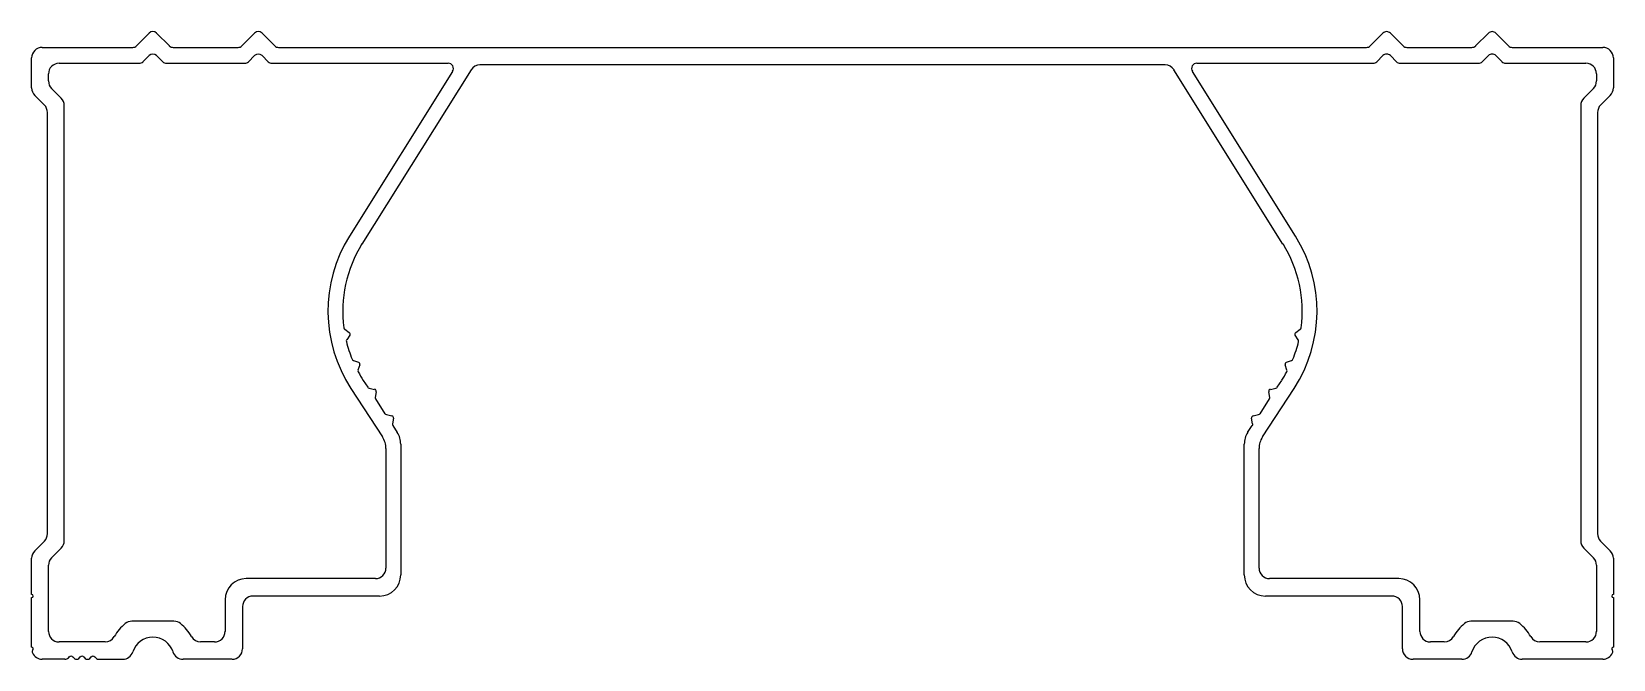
# Model space of a CAD drawing. Extents: x 3154 to 3304, y 1161 to 1220.
import ezdxf

# ---------------------------------------------------------------- set-up
doc = ezdxf.new("R2010")
doc.units = 0
doc.layers.get('0').update_dxf_attribs({"linetype": 'CONTINUOUS'})

msp = doc.modelspace()

# ---------------------------------------------------------------- linework, layer by layer
for p, q in [((3163.6, 1219.08), (3164.81, 1220.29)), ((3165.51, 1220.29), (3166.72, 1219.08)), ((3173.6, 1219.08), (3174.81, 1220.29)), ((3175.51, 1220.29), (3176.72, 1219.08)), ((3280.6, 1219.08), (3281.81, 1220.29)), ((3282.51, 1220.29), (3283.72, 1219.08)), ((3290.6, 1219.08), (3291.81, 1220.29)), ((3292.51, 1220.29), (3293.72, 1219.08)), ((3154.66, 1218.94), (3163.25, 1218.94)), ((3164.22, 1217.58), (3164.81, 1218.17)), ((3165.51, 1218.17), (3166.1, 1217.58)), ((3167.07, 1218.94), (3173.25, 1218.94)), ((3174.22, 1217.58), (3174.81, 1218.17)), ((3175.51, 1218.17), (3176.1, 1217.58)), ((3177.07, 1218.94), (3280.25, 1218.94)), ((3281.22, 1217.58), (3281.81, 1218.17)), ((3282.51, 1218.17), (3283.1, 1217.58)), ((3284.07, 1218.94), (3290.25, 1218.94)), ((3291.22, 1217.58), (3291.81, 1218.17)), ((3292.51, 1218.17), (3293.1, 1217.58)), ((3294.07, 1218.94), (3302.66, 1218.94)), ((3153.66, 1215.1), (3153.66, 1217.94)), ((3156.26, 1217.44), (3163.87, 1217.44)), ((3166.45, 1217.44), (3173.87, 1217.44)), ((3176.45, 1217.44), (3193.16, 1217.44)), ((3193.58, 1216.67), (3183.8, 1201.04)), ((3195.33, 1216.82), (3184.99, 1200.3)), ((3193.58, 1216.67), (3193.58, 1216.67)), ((3261.15, 1217.29), (3196.18, 1217.29)), ((3272.33, 1200.3), (3261.99, 1216.82)), ((3273.52, 1201.05), (3263.74, 1216.67)), ((3264.16, 1217.44), (3280.87, 1217.44)), ((3283.45, 1217.44), (3290.87, 1217.44)), ((3293.45, 1217.44), (3301.06, 1217.44)), ((3303.66, 1217.94), (3303.66, 1215.1)), ((3155.26, 1215.76), (3155.26, 1216.43)), ((3156.47, 1214.14), (3155.55, 1215.06)), ((3301.77, 1215.06), (3300.85, 1214.14)), ((3302.06, 1216.44), (3302.06, 1215.76)), ((3154.87, 1213.48), (3153.95, 1214.39)), ((3303.37, 1214.39), (3302.45, 1213.48)), ((3155.16, 1172.85), (3155.16, 1212.77)), ((3156.76, 1172.19), (3156.76, 1213.44)), ((3300.56, 1213.43), (3300.56, 1172.18)), ((3302.16, 1212.77), (3302.16, 1172.85)), ((3183.35, 1192.22), (3183.78, 1191.92)), ((3183.83, 1191.65), (3183.54, 1191.22)), ((3273.78, 1191.22), (3273.49, 1191.65)), ((3273.54, 1191.92), (3273.97, 1192.22)), ((3184.18, 1189.27), (3184.66, 1189.1)), ((3184.78, 1188.84), (3184.61, 1188.35)), ((3272.71, 1188.35), (3272.54, 1188.84)), ((3272.66, 1189.1), (3273.14, 1189.27)), ((3183.94, 1186.61), (3186.94, 1182.02)), ((3185.11, 1187.38), (3185.53, 1186.73)), ((3185.66, 1186.65), (3186.19, 1186.53)), ((3270.39, 1182.02), (3273.39, 1186.62)), ((3271.13, 1186.53), (3271.66, 1186.65)), ((3271.79, 1186.73), (3272.21, 1187.38)), ((3186.34, 1186.3), (3186.23, 1185.77)), ((3186.26, 1185.62), (3187.17, 1184.22)), ((3270.15, 1184.22), (3271.06, 1185.62)), ((3271.09, 1185.77), (3270.98, 1186.3)), ((3187.3, 1184.13), (3187.83, 1184.02)), ((3187.98, 1183.79), (3187.87, 1183.25)), ((3269.45, 1183.26), (3269.34, 1183.79)), ((3269.49, 1184.02), (3270.02, 1184.13)), ((3187.9, 1183.1), (3188.33, 1182.44)), ((3268.98, 1182.43), (3269.42, 1183.1)), ((3187.26, 1180.93), (3187.26, 1169.59)), ((3188.66, 1181.34), (3188.66, 1168.94)), ((3268.66, 1168.94), (3268.66, 1181.34)), ((3270.06, 1169.58), (3270.06, 1180.92)), ((3153.95, 1171.23), (3154.87, 1172.14)), ((3302.45, 1172.14), (3303.37, 1171.23)), ((3153.66, 1167.09), (3153.66, 1170.52)), ((3155.55, 1170.57), (3156.47, 1171.48)), ((3155.55, 1170.57), (3155.55, 1170.57)), ((3300.85, 1171.48), (3301.77, 1170.57)), ((3303.66, 1170.52), (3303.66, 1167.09)), ((3155.26, 1163.58), (3155.26, 1169.86)), ((3186.26, 1168.59), (3174.01, 1168.59)), ((3283.31, 1168.59), (3271.06, 1168.59)), ((3302.06, 1169.86), (3302.06, 1163.59)), ((3153.66, 1162.09), (3153.66, 1166.79)), ((3172.01, 1166.59), (3172.01, 1163.59)), ((3173.66, 1165.93), (3173.66, 1161.94)), ((3186.66, 1166.94), (3174.66, 1166.94)), ((3282.66, 1166.94), (3270.66, 1166.94)), ((3283.66, 1161.94), (3283.66, 1165.94)), ((3285.31, 1163.58), (3285.31, 1166.59)), ((3303.66, 1166.79), (3303.66, 1162.09)), ((3167.16, 1164.54), (3163.16, 1164.54)), ((3294.16, 1164.54), (3290.16, 1164.54)), ((3160.63, 1162.59), (3156.26, 1162.59)), ((3171.01, 1162.59), (3169.69, 1162.59)), ((3287.63, 1162.59), (3286.31, 1162.59)), ((3301.06, 1162.59), (3296.69, 1162.59)), ((3157.15, 1161.08), (3157.23, 1161.16)), ((3157.58, 1161.16), (3157.71, 1161.03)), ((3158.14, 1161.03), (3158.27, 1161.16)), ((3158.62, 1161.16), (3158.75, 1161.03)), ((3159.18, 1161.03), (3159.31, 1161.16)), ((3159.66, 1161.16), (3159.81, 1161.01)), ((3156.8, 1160.94), (3154.66, 1160.94)), ((3159.99, 1160.94), (3162.3, 1160.94)), ((3172.66, 1160.94), (3168.02, 1160.94)), ((3289.3, 1160.94), (3284.66, 1160.94)), ((3302.66, 1160.94), (3295.02, 1160.94))]:
    msp.add_line(p, q)
for centre, radius, start, end in [((3165.16, 1219.94), 0.5, 45.1676, 135), ((3175.16, 1219.94), 0.5, 45.1135, 135.0753), ((3282.16, 1219.94), 0.5, 45.0753, 135.1133), ((3292.16, 1219.94), 0.5, 45, 135.1675), ((3154.66, 1217.94), 1, 90, 180), ((3163.25, 1219.44), 0.5, 270, 315.0252), ((3165.16, 1217.81), 0.5, 45.1676, 134.9999), ((3167.07, 1219.44), 0.5, 225.0001, 270), ((3173.25, 1219.44), 0.5, 270, 315), ((3175.16, 1217.81), 0.5, 45.1134, 135.0753), ((3177.07, 1219.44), 0.5, 225.1132, 270), ((3280.25, 1219.44), 0.5, 270, 315.1131), ((3282.16, 1217.81), 0.5, 45.0753, 135.1133), ((3284.07, 1219.44), 0.5, 225, 270), ((3290.25, 1219.44), 0.5, 270, 314.9999), ((3292.16, 1217.81), 0.5, 45.0001, 135.1674), ((3294.07, 1219.44), 0.5, 225.0252, 270), ((3302.66, 1217.94), 1, 0, 90), ((3156.26, 1216.44), 1, 90.0093, 180.1073), ((3163.87, 1217.94), 0.5, 270, 315.1223), ((3166.45, 1217.94), 0.5, 225.0001, 270), ((3173.87, 1217.94), 0.5, 270, 315), ((3176.45, 1217.94), 0.5, 225.0001, 270), ((3193.16, 1216.94), 0.5, 327.951, 90.0131), ((3196.18, 1216.29), 1, 90, 148.0381), ((3261.15, 1216.29), 1, 32.136, 90), ((3264.16, 1216.94), 0.5, 90.0131, 212.049), ((3280.87, 1217.94), 0.5, 270, 314.9999), ((3283.45, 1217.94), 0.5, 225, 270), ((3290.87, 1217.94), 0.5, 270, 314.9999), ((3293.45, 1217.94), 0.5, 225.1224, 270), ((3301.06, 1216.44), 1, 0.1073, 90.0093), ((3154.66, 1215.1), 1, 180, 225.0675), ((3156.26, 1215.76), 1, 180.1073, 225), ((3301.06, 1215.76), 1, 315, 0.1073), ((3302.66, 1215.1), 1, 315.0674, 0), ((3155.76, 1213.43), 1, 0.1321, 45), ((3301.56, 1213.43), 1, 135, 180.1321), ((3154.16, 1212.77), 1, 0, 45), ((3303.16, 1212.77), 1, 134.9999, 180), ((3195.16, 1193.94), 13.4, 147.9666, 213.1414), ((3195.16, 1193.94), 12, 147.951, 187.5733), ((3262.16, 1193.94), 12, 352.4267, 32.049), ((3262.16, 1193.94), 13.4, 326.9132, 32.0645), ((3183.46, 1192.38), 0.2, 187.5733, 235.8228), ((3183.7, 1191.11), 0.2, 145.7206, 193.8681), ((3195.16, 1193.94), 12, 193.8681, 202.305), ((3183.66, 1191.76), 0.2, 325.7634, 55.7207), ((3262.16, 1193.94), 12, 337.695, 346.1319), ((3273.66, 1191.76), 0.2, 124.2793, 214.3221), ((3273.62, 1191.11), 0.2, 346.1319, 34.2793), ((3273.86, 1192.38), 0.2, 304.3815, 352.4267), ((3184.24, 1189.46), 0.2, 202.305, 250.5631), ((3184.8, 1188.29), 0.2, 160.6944, 208.5999), ((3195.16, 1193.94), 12, 208.5999, 213.1379), ((3184.6, 1188.91), 0.2, 340.4527, 70.4524), ((3262.16, 1193.94), 12, 326.9097, 331.4001), ((3272.73, 1188.91), 0.2, 109.5476, 199.5473), ((3272.52, 1188.29), 0.2, 331.4001, 19.7891), ((3273.08, 1189.46), 0.2, 289.6582, 337.695), ((3185.7, 1186.84), 0.2, 213.2347, 258.2536), ((3186.15, 1186.34), 0.2, 348.1142, 78.1873), ((3271.17, 1186.34), 0.2, 101.9592, 191.8858), ((3271.62, 1186.84), 0.2, 282.0255, 327.0065), ((3186.43, 1185.73), 0.2, 168.2316, 213.1142), ((3270.89, 1185.73), 0.2, 326.8858, 12.0034), ((3187.34, 1184.33), 0.2, 213.3754, 258.114), ((3187.79, 1183.83), 0.2, 348.1143, 78.3274), ((3269.54, 1183.83), 0.2, 102.0993, 191.8857), ((3269.98, 1184.33), 0.2, 281.886, 327.147), ((3185.26, 1180.92), 2, 0.0386, 33.1141), ((3188.07, 1183.21), 0.2, 168.3023, 213.1141), ((3186.66, 1181.34), 2, 0, 33.1744), ((3270.66, 1181.34), 2, 146.9462, 180), ((3269.26, 1183.21), 0.2, 326.8859, 12.0739), ((3272.06, 1180.92), 2, 146.8859, 180.0386), ((3154.16, 1172.85), 1, 314.9999, 0), ((3155.76, 1172.19), 1, 314.9999, 0.1321), ((3301.56, 1172.19), 1, 180.1321, 225), ((3303.16, 1172.85), 1, 180, 225), ((3154.66, 1170.52), 1, 135.0733, 180), ((3156.26, 1169.86), 1, 134.9999, 180.1073), ((3301.06, 1169.86), 1, 0.1073, 45), ((3302.66, 1170.52), 1, 0, 45.0736), ((3174.01, 1166.59), 2, 90, 180), ((3186.26, 1169.59), 1, 270.0716, 0.0545), ((3186.66, 1168.94), 2, 270, 360), ((3270.66, 1168.94), 2, 180, 270), ((3271.06, 1169.59), 1, 180.0545, 270.0716), ((3283.31, 1166.59), 2, 0, 90), ((3153.66, 1166.94), 0.15, 270, 90), ((3303.66, 1166.94), 0.15, 90, 270), ((3174.66, 1165.94), 1, 90.0839, 180.0442), ((3282.66, 1165.94), 1, 0.0442, 90.0839), ((3165.16, 1161.04), 4.2, 128.6248, 150.6341), ((3163.16, 1163.54), 1, 90.0688, 128.6248), ((3167.16, 1163.54), 1, 51.3752, 90.0688), ((3165.16, 1161.04), 4.2, 29.3659, 51.3752), ((3292.16, 1161.04), 4.2, 128.6248, 150.6341), ((3290.16, 1163.54), 1, 90.0688, 128.6248), ((3294.16, 1163.54), 1, 51.3752, 90.0688), ((3292.16, 1161.04), 4.2, 29.3659, 51.3752), ((3156.26, 1163.59), 1, 180.1073, 270), ((3160.63, 1163.59), 1, 270, 330.6341), ((3165.16, 1161.04), 2, 17.4576, 162.5424), ((3169.69, 1163.59), 1, 209.3659, 270), ((3171.01, 1163.59), 1, 270, 0.101), ((3286.31, 1163.59), 1, 180.1011, 270), ((3287.63, 1163.59), 1, 270, 330.6341), ((3292.16, 1161.04), 2, 17.4576, 162.5424), ((3296.69, 1163.59), 1, 209.3659, 270), ((3301.06, 1163.59), 1, 270, 0.1073), ((3153.66, 1161.94), 0.15, 322.3415, 90), ((3154.02, 1161.66), 0.3, 142.3415, 203.1261), ((3154.66, 1161.94), 1, 203.1261, 270.1047), ((3156.8, 1161.44), 0.5, 270, 315), ((3157.4, 1160.98), 0.25, 45, 135), ((3157.92, 1161.24), 0.3, 225, 315), ((3158.44, 1160.98), 0.25, 45, 135), ((3158.96, 1161.24), 0.3, 225, 315), ((3159.48, 1160.98), 0.25, 45, 135), ((3159.99, 1161.19), 0.25, 225, 270), ((3162.3, 1161.94), 1, 270.1047, 342.5424), ((3168.02, 1161.94), 1, 197.4576, 270.1047), ((3172.66, 1161.94), 1, 270.1047, 360), ((3284.66, 1161.94), 1, 180, 270.1047), ((3289.3, 1161.94), 1, 270.1047, 342.5424), ((3295.02, 1161.94), 1, 197.4576, 270.1047), ((3302.66, 1161.94), 1, 270.1047, 336.8739), ((3303.66, 1161.94), 0.15, 90, 217.6585), ((3303.3, 1161.66), 0.3, 336.8739, 37.6585)]:
    msp.add_arc(centre, radius, start, end)

doc.saveas('drawing.dxf')
